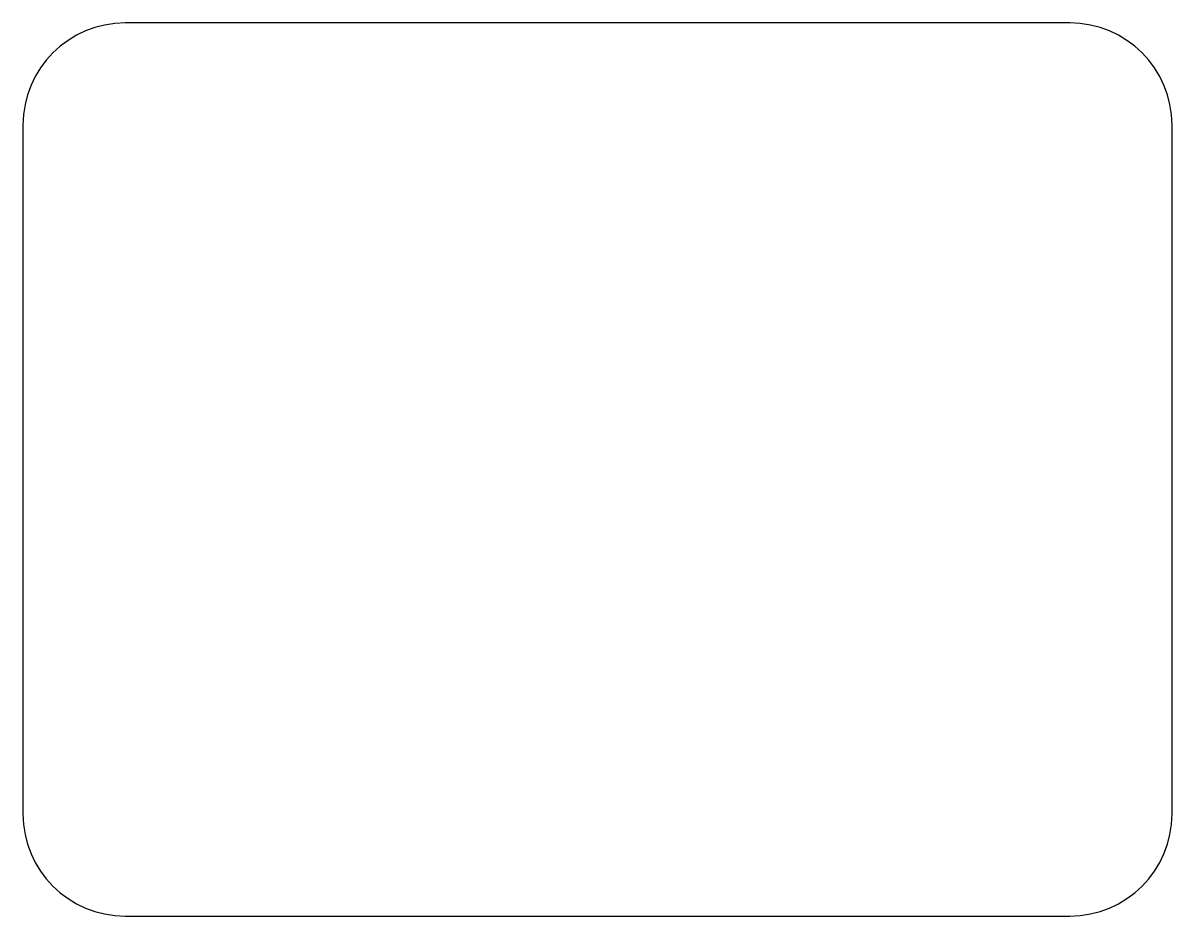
# Model space of a CAD drawing. Header units: millimetres. Extents: x -90 to 90, y -70 to 70.
import ezdxf

# ---------------------------------------------------------------- set-up
doc = ezdxf.new("R2010")
doc.units = ezdxf.units.MM
doc.layers.get('0').update_dxf_attribs({"color": 13, "true_color": 0xff5454})

msp = doc.modelspace()

# ---------------------------------------------------------------- linework, layer by layer
for p, q in [((74, 70), (-74, 70)), ((-90, 54), (-90, -54)), ((90, -54), (90, 54)), ((-74, -70), (74, -70))]:
    msp.add_line(p, q)
for centre, start, end in [((-74, 54), 90, 180), ((74, 54), 0, 90), ((-74, -54), 180, 270), ((74, -54), 270, 0)]:
    msp.add_arc(centre, 16, start, end)

doc.saveas('drawing.dxf')
